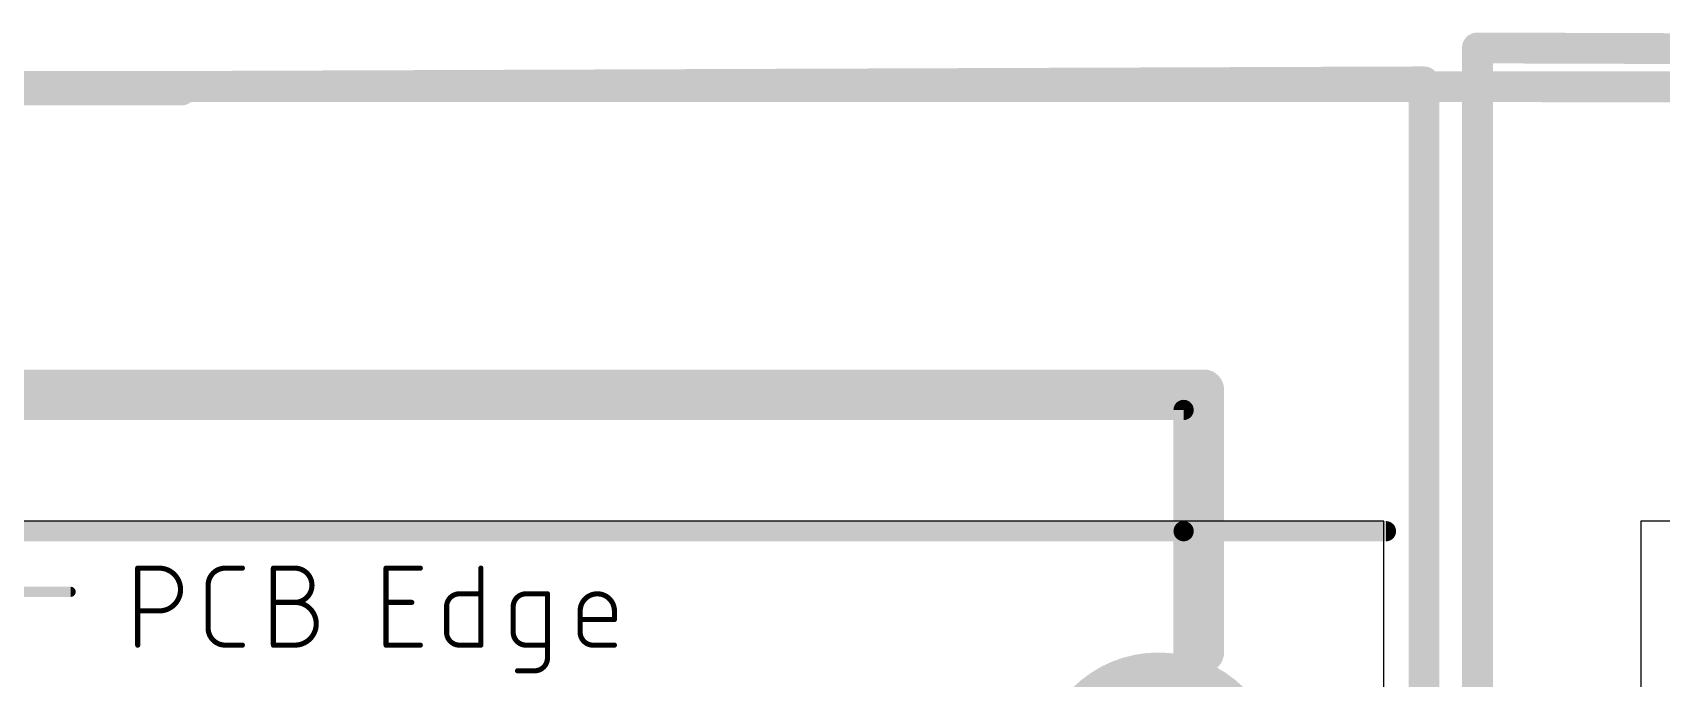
# Model space of a CAD drawing. Extents: x -2.3 to 95.2, y -2.6 to 57.4.
# Drawn here: x 46.66 to 54.71, y 54.22 to 57.42 of the extents above; entities that cross this region are included whole.
import ezdxf

# ---------------------------------------------------------------- set-up
doc = ezdxf.new("R2010")
doc.units = 0
for name, color, linetype in [('1', 12, 'CONTINUOUS'), ('16', 132, 'CONTINUOUS'), ('17', 253, 'CONTINUOUS'), ('20', 31, 'CONTINUOUS'), ('21', 253, 'CONTINUOUS'), ('48', 253, 'CONTINUOUS'), ('51', 253, 'CONTINUOUS')]:
    doc.layers.add(name, color=color, linetype=linetype)

# ---------------------------------------------------------------- blocks, each defined once
blk = doc.blocks.new('LONGP100')
at = {"const_width": 1}
blk.add_lwpolyline([(-0.5, 0), (0.5, 0)], dxfattribs=at)
at = {"const_width": 0.5}
for points in [[(-0.5, 0.25, 1), (-0.5, -0.25)], [(0.5, -0.25, 1), (0.5, 0.25)]]:
    blk.add_lwpolyline(points, format="xyb", dxfattribs=at)

msp = doc.modelspace()

# ---------------------------------------------------------------- linework, layer by layer
at = {"layer": '1', "const_width": 0.1524}
for points in [[(53.802, 50.2896), (53.802, 57.3409)], [(53.802, 57.3409), (66.3575, 57.2987)], [(53.5377, 57.1731), (47.4151, 57.1506)], [(53.5377, 50.3963), (53.5377, 57.1731)], [(47.3972, 57.1327), (32.0675, 57.1327)], [(47.4151, 57.1506), (47.3972, 57.1327)]]:
    msp.add_lwpolyline(points, dxfattribs=at)
at = {"layer": '1', "const_width": 0.0762}
for points in [[(53.8401, 57.3409, 1), (53.7639, 57.3409)], [(53.8022, 57.379, 1), (53.8019, 57.3028)], [(53.5758, 57.1731, 1), (53.4996, 57.1731)], [(53.5378, 57.135, 1), (53.5375, 57.2112)], [(47.3702, 57.1597, 1), (47.4241, 57.1058)], [(47.4149, 57.1887, 1), (47.4152, 57.1125)], [(47.442, 57.1237, 1), (47.3881, 57.1775)], [(47.3972, 57.0946, 1), (47.3972, 57.1708)]]:
    msp.add_lwpolyline(points, format="xyb", dxfattribs=at)
at = {"layer": '16', "const_width": 0.1524}
for points in [[(52.4885, 57.1502), (-2.2184, 57.1502)], [(61.7607, 57.1424), (52.4885, 57.1502)]]:
    msp.add_lwpolyline(points, dxfattribs=at)
at = {"layer": '16', "const_width": 0.0762}
for points in [[(52.4885, 57.1883, 1), (52.4885, 57.1121)], [(52.4885, 57.1121, 1), (52.4885, 57.1883)]]:
    msp.add_lwpolyline(points, format="xyb", dxfattribs=at)
at = {"layer": '20'}
for p, q in [((53.34, 55), (2, 55)), ((53.34, 50.165), (53.34, 55)), ((89, 55), (54.61, 55)), ((54.61, 55), (54.61, 50.165))]:
    msp.add_line(p, q, dxfattribs=at)
at = {"layer": '21', "const_width": 0.2}
for points in [[(52.45, 55.65), (44.25, 55.65)], [(52.45, 54.35), (52.45, 55.65)]]:
    msp.add_lwpolyline(points, dxfattribs=at)
at = {"layer": '21', "const_width": 0.1}
for points in [[(52.5, 55.65, 1), (52.4, 55.65)], [(52.45, 55.6, 1), (52.45, 55.7)], [(52.4, 54.35, 1), (52.5, 54.35)]]:
    msp.add_lwpolyline(points, format="xyb", dxfattribs=at)
at = {"layer": '48', "const_width": 0.0254}
for points in [[(47.1815, 54.3863), (47.1815, 54.7673)], [(47.1815, 54.7673), (47.2873, 54.7673)], [(47.6139, 54.7673), (47.6986, 54.7673)], [(47.852, 54.3863), (47.852, 54.7673)], [(47.852, 54.7673), (47.9579, 54.7673)], [(48.4087, 54.3863), (48.4087, 54.7673)], [(48.4087, 54.7673), (48.578, 54.7673)], [(48.8773, 54.7673), (48.8773, 54.3863)], [(47.5293, 54.471), (47.5293, 54.6826)], [(47.852, 54.598), (47.9579, 54.598)], [(48.4087, 54.598), (48.5357, 54.598)], [(48.7079, 54.4498), (48.7079, 54.5768)], [(48.7714, 54.6403), (48.8773, 54.6403)], [(49.0371, 54.4498), (49.0371, 54.5768)], [(49.1006, 54.6403), (49.2064, 54.6403)], [(49.2064, 54.6403), (49.2064, 54.3228)], [(47.2873, 54.5556), (47.1815, 54.5556)], [(49.368, 54.4498), (49.368, 54.5556)], [(49.5373, 54.5133), (49.368, 54.5133)], [(49.5373, 54.5556), (49.5373, 54.5133)], [(47.6986, 54.3863), (47.6139, 54.3863)], [(47.9579, 54.3863), (47.852, 54.3863)], [(48.578, 54.3863), (48.4087, 54.3863)], [(48.8773, 54.3863), (48.7714, 54.3863)], [(49.2064, 54.3863), (49.1006, 54.3863)], [(49.5373, 54.3863), (49.4315, 54.3863)], [(49.1429, 54.2593), (49.0583, 54.2593)]]:
    msp.add_lwpolyline(points, dxfattribs=at)
at = {"layer": '48'}
for points, const_width in [([(47.1878, 54.7673, 1), (47.1751, 54.7673)], 0.0127), ([(47.1815, 54.7737, 1), (47.1815, 54.761)], 0.0127), ([(47.2873, 54.5556, 1), (47.2873, 54.7673)], 0.0254), ([(47.2873, 54.7737, 1), (47.2873, 54.761)], 0.0127), ([(47.2873, 54.761, 1), (47.2873, 54.7737)], 0.0127), ([(47.6139, 54.7673, 0.4142), (47.5293, 54.6826)], 0.0254), ([(47.6139, 54.7737, 1), (47.6139, 54.761)], 0.0127), ([(47.6139, 54.761, 1), (47.6139, 54.7736)], 0.0127), ([(47.6986, 54.761, 1), (47.6986, 54.7737)], 0.0127), ([(47.852, 54.7737, 1), (47.852, 54.761)], 0.0127), ([(47.8584, 54.7673, 1), (47.8457, 54.7673)], 0.0127), ([(47.9579, 54.598, 1), (47.9579, 54.7673)], 0.0254), ([(47.9579, 54.7737, 1), (47.9579, 54.761)], 0.0127), ([(47.9579, 54.761, 1), (47.9579, 54.7737)], 0.0127), ([(48.415, 54.7673, 1), (48.4023, 54.7673)], 0.0127), ([(48.4087, 54.7737, 1), (48.4087, 54.761)], 0.0127), ([(48.578, 54.761, 1), (48.578, 54.7737)], 0.0127), ([(48.8836, 54.7673, 1), (48.8709, 54.7673)], 0.0127), ([(47.5356, 54.6826, 1), (47.5229, 54.6826)], 0.0127), ([(47.5229, 54.6826, 1), (47.5356, 54.6826)], 0.0127), ([(47.852, 54.6043, 1), (47.852, 54.5916)], 0.0127), ([(47.9579, 54.3863, 1), (47.9579, 54.598)], 0.0254), ([(47.9579, 54.6043, 1), (47.9579, 54.5916)], 0.0127), ([(47.9579, 54.6043, 1), (47.9579, 54.5916)], 0.0127), ([(47.9579, 54.5916, 1), (47.9579, 54.6043)], 0.0127), ([(48.4087, 54.6043, 1), (48.4087, 54.5916)], 0.0127), ([(48.5357, 54.5916, 1), (48.5357, 54.6043)], 0.0127), ([(48.7714, 54.6403, 0.4142), (48.7079, 54.5768)], 0.0254), ([(48.7143, 54.5768, 1), (48.7016, 54.5768)], 0.0127), ([(48.7016, 54.5768, 1), (48.7143, 54.5768)], 0.0127), ([(48.7714, 54.6467, 1), (48.7714, 54.634)], 0.0127), ([(48.7714, 54.634, 1), (48.7714, 54.6467)], 0.0127), ([(48.8773, 54.634, 1), (48.8773, 54.6467)], 0.0127), ([(49.1006, 54.6403, 0.4142), (49.0371, 54.5768)], 0.0254), ([(49.0435, 54.5768, 1), (49.0308, 54.5768)], 0.0127), ([(49.0308, 54.5768, 1), (49.0435, 54.5768)], 0.0127), ([(49.1006, 54.6467, 1), (49.1006, 54.634)], 0.0127), ([(49.1006, 54.634, 1), (49.1006, 54.6467)], 0.0127), ([(49.2128, 54.6403, 1), (49.2001, 54.6403)], 0.0127), ([(49.2064, 54.634, 1), (49.2064, 54.6467)], 0.0127), ([(49.5373, 54.5556, 1), (49.368, 54.5556)], 0.0254), ([(47.1815, 54.562, 1), (47.1815, 54.5493)], 0.0127), ([(47.2873, 54.562, 1), (47.2873, 54.5493)], 0.0127), ([(47.2873, 54.5493, 1), (47.2873, 54.562)], 0.0127), ([(49.3743, 54.5556, 1), (49.3616, 54.5556)], 0.0127), ([(49.3616, 54.5556, 1), (49.3743, 54.5556)], 0.0127), ([(49.368, 54.5196, 1), (49.368, 54.507)], 0.0127), ([(49.5436, 54.5556, 1), (49.531, 54.5556)], 0.0127), ([(49.531, 54.5556, 1), (49.5436, 54.5556)], 0.0127), ([(49.531, 54.5133, 1), (49.5436, 54.5133)], 0.0127), ([(49.5373, 54.507, 1), (49.5373, 54.5196)], 0.0127), ([(47.5293, 54.471, 0.4142), (47.6139, 54.3863)], 0.0254), ([(47.5356, 54.471, 1), (47.5229, 54.471)], 0.0127), ([(47.5229, 54.471, 1), (47.5356, 54.471)], 0.0127), ([(48.7079, 54.4498, 0.4142), (48.7714, 54.3863)], 0.0254), ([(48.7143, 54.4498, 1), (48.7016, 54.4498)], 0.0127), ([(48.7016, 54.4498, 1), (48.7143, 54.4498)], 0.0127), ([(49.0371, 54.4498, 0.4142), (49.1006, 54.3863)], 0.0254), ([(49.0435, 54.4498, 1), (49.0308, 54.4498)], 0.0127), ([(49.0308, 54.4498, 1), (49.0435, 54.4498)], 0.0127), ([(49.368, 54.4498, 0.4142), (49.4315, 54.3863)], 0.0254), ([(49.3743, 54.4498, 1), (49.3616, 54.4498)], 0.0127), ([(49.3616, 54.4498, 1), (49.3743, 54.4498)], 0.0127), ([(47.1751, 54.3863, 1), (47.1878, 54.3863)], 0.0127), ([(47.6139, 54.3927, 1), (47.6139, 54.38)], 0.0127), ([(47.6139, 54.38, 1), (47.6139, 54.3927)], 0.0127), ([(47.6986, 54.38, 1), (47.6986, 54.3927)], 0.0127), ([(47.852, 54.3927, 1), (47.852, 54.38)], 0.0127), ([(47.8457, 54.3863, 1), (47.8584, 54.3863)], 0.0127), ([(47.9579, 54.3926, 1), (47.9579, 54.3799)], 0.0127), ([(47.9579, 54.38, 1), (47.9579, 54.3927)], 0.0127), ([(48.4023, 54.3863, 1), (48.415, 54.3863)], 0.0127), ([(48.4087, 54.3927, 1), (48.4087, 54.38)], 0.0127), ([(48.578, 54.38, 1), (48.578, 54.3927)], 0.0127), ([(48.7714, 54.3927, 1), (48.7714, 54.38)], 0.0127), ([(48.7714, 54.38, 1), (48.7714, 54.3927)], 0.0127), ([(48.8709, 54.3863, 1), (48.8836, 54.3863)], 0.0127), ([(48.8773, 54.38, 1), (48.8773, 54.3927)], 0.0127), ([(49.1006, 54.3927, 1), (49.1006, 54.38)], 0.0127), ([(49.1006, 54.38, 1), (49.1006, 54.3927)], 0.0127), ([(49.1429, 54.2593, 0.4142), (49.2064, 54.3228)], 0.0254), ([(49.2128, 54.3228, 1), (49.2001, 54.3228)], 0.0127), ([(49.2064, 54.38, 1), (49.2064, 54.3927)], 0.0127), ([(49.4315, 54.3927, 1), (49.4315, 54.38)], 0.0127), ([(49.4315, 54.38, 1), (49.4315, 54.3927)], 0.0127), ([(49.5373, 54.38, 1), (49.5373, 54.3927)], 0.0127), ([(49.0583, 54.2657, 1), (49.0583, 54.253)], 0.0127), ([(49.1429, 54.2657, 1), (49.1429, 54.253)], 0.0127), ([(49.1429, 54.253, 1), (49.1429, 54.2657)], 0.0127), ([(49.2001, 54.3228, 1), (49.2128, 54.3228)], 0.0127)]:
    msp.add_lwpolyline(points, format="xyb", dxfattribs=dict(at, const_width=const_width))
at = {"layer": '51'}
for points, const_width in [([(52.35, 55.55), (44.35, 55.55)], 0.1), ([(52.35, 55.55), (52.35, 54.95)], 0.1), ([(52.35, 54.95), (44.35, 54.95)], 0.1), ([(52.35, 54.95), (52.35, 48.95)], 0.1), ([(52.35, 54.95), (53.35, 54.95)], 0.1), ([(46.85, 54.65), (46.55, 54.65)], 0.05)]:
    msp.add_lwpolyline(points, dxfattribs=dict(at, const_width=const_width))
for points, const_width in [([(52.375, 55.55, 1), (52.325, 55.55)], 0.05), ([(52.35, 55.525, 1), (52.35, 55.575)], 0.05), ([(52.375, 54.95, 1), (52.325, 54.95)], 0.05), ([(52.35, 54.975, 1), (52.35, 54.925)], 0.05), ([(52.35, 54.925, 1), (52.35, 54.975)], 0.05), ([(53.35, 54.925, 1), (53.35, 54.975)], 0.05), ([(52.325, 54.95, 1), (52.375, 54.95)], 0.05), ([(46.85, 54.6375, 1), (46.85, 54.6625)], 0.025)]:
    msp.add_lwpolyline(points, format="xyb", dxfattribs=dict(at, const_width=const_width))

# ---------------------------------------------------------------- block references
at = {"layer": '17', "xscale": 1.2, "yscale": 1.2, "rotation": 270}
msp.add_blockref('LONGP100', (52.225, 53.15), dxfattribs=at)
msp.add_blockref('LONGP100', (52.225, 53.15), dxfattribs=at)

doc.saveas('drawing.dxf')
